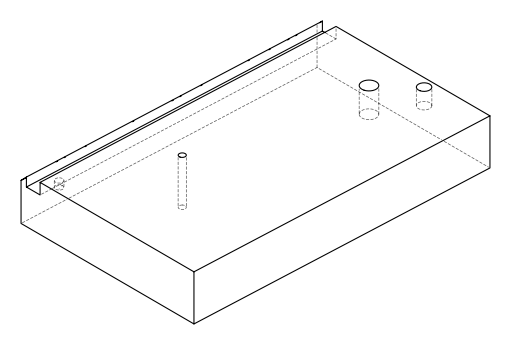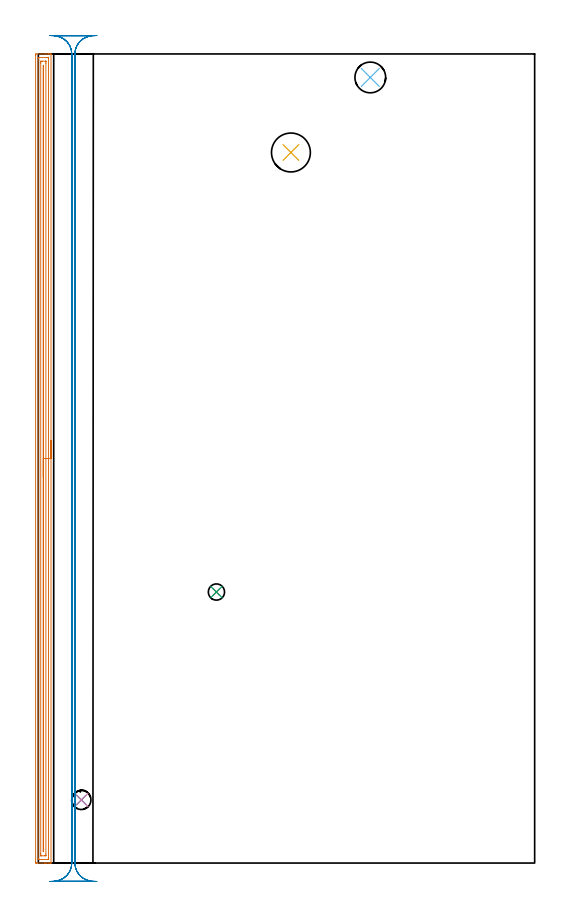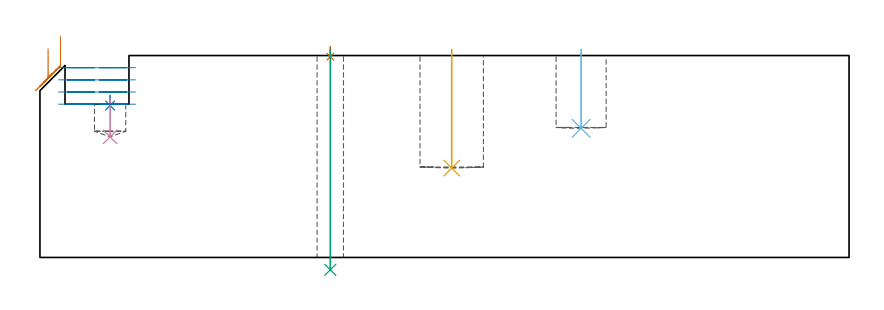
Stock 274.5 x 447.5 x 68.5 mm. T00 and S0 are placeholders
(PLAN: 8 operations, 6 tool changes, 23.1 min)
(1 SPOT_DRILL | STEP1HOLE | NXT0321_9005460120000 | 0.03 min | 1 mm3)
(2 SPOT_DRILL_1 | STEP1POCKET | NXT0321_9005460120000 | 0.03 min | 1766 mm3)
(3 DRILL_THROUGH_HOLE_INTO_CENTER | STEP1HOLE | UGT0301_485 | 0.3 min | 4316 mm3)
(4 DRILL_BLIND_HOLE_INTO_CENTER | STEP1POCKET | NXT0301_077 | 0.06 min | 927 mm3)
(5 INDEXABLE_INSERT_DRILL_BLIND_HOLE_FROM_SOLID | STEP1POCKET_1 | NXT0302_014 | 0.16 min | 13758 mm3)
(6 INDEXABLE_INSERT_DRILL_BLIND_HOLE_FROM_SOLID_1 | STEP1POCKET_2 | NXT0302_005 | 0.11 min | 5548 mm3)
(7 AREA_MILL | FG_CHAMFER_SURFACE | UGT0205_001 | 14.46 min | 31685 mm3)
(8 MILL_RECTANGULAR_SLOT | SLOT_RECTANGULAR | UGT0201_104 | Follow Part, ap 5, ae 75% | 7.96 min | 155859 mm3)
(TOOL NXT0321_9005460120000 | NC Spot Drill, 142deg, 12mm, Carbide, Uncoated | D12 PA142 FL30 Z2)
(TOOL UGT0301_485 | Carbide Drill 9.0 mm | D9 PA118 FL81 Z2)
(TOOL NXT0301_077 | Carbide Drill 10.6mm [860.1-1060-053A1-MM 2214] | D10.6 PA140 FL71 Z2)
(TOOL NXT0302_014 | Index. Insert Drill 21.5mm [880-D2150L25-03] | D21.5 PA176 FL65 Z2)
(TOOL NXT0302_005 | Index. Insert Drill 17mm [880-D1700L20-05] | D17 PA176 FL85 Z2)
(TOOL UGT0205_001 | Chamfer Mill 20 x 3 x 45 deg. | D20 FL50 Z2)
(TOOL UGT0201_104 | End Mill 20 mm | D20 FL22 Z2)
(OP 1 SPOT_DRILL)
G17 G21 G94 G90
T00 M6
G54
G17 G0 G90 X98.5 Y149.9 S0 M3
G43 Z78.5 H0
G94 G81 G98 Z68.113 F250. R71.5
G80
M5
M2
(OP 2 SPOT_DRILL_1)
G17 G21 G94 G90
T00 M6
G54
G17 G0 G90 X23.8 Y34.9 S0 M3
G43 Z78.5 H0
G94 G81 G98 Z51.544 F250. R55.
G80
M5
M2
(OP 3 DRILL_THROUGH_HOLE_INTO_CENTER)
G17 G21 G94 G90
T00 M6
G54
G17 G0 G90 X98.5 Y149.9 S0 M3
G43 Z78.5 H0
G94 G73 G98 Z-4.204 F250. Q8.078 R70.5
G80
M5
M2
(OP 4 DRILL_BLIND_HOLE_INTO_CENTER)
G17 G21 G94 G90
T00 M6
G54
G17 G0 G90 X23.8 Y34.9 S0 M3
G43 Z78.5 H1
G94 G81 G98 Z40.9 F250. R54.
G80
M5
M2
(OP 5 INDEXABLE_INSERT_DRILL_BLIND_HOLE_FROM_SOLID)
G17 G21 G94 G90
T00 M6
G54
G17 G0 G90 X139.7 Y393. S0 M3
G43 Z78.5 H1
G94 G81 G98 Z30.3 F250. R70.5
G80
M5
M2
(OP 6 INDEXABLE_INSERT_DRILL_BLIND_HOLE_FROM_SOLID_1)
G17 G21 G94 G90
T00 M6
G54
G17 G0 G90 X183.6 Y434.5 S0 M3
G43 Z78.5 H1
G94 G81 G98 Z43.8 F250. R70.5
G80
M5
M2
(OP 7 AREA_MILL)
G17 G21 G94 G90
T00 M6
G54
G17 G0 G90 X7. Y233.75 S1061 M3
G43 Z78.5 H0
Z75.1
G94 G1 Y233.712 Z74.228 F250.
Y233.598 Z73.363
Y233.409 Z72.512
Y233.147 Z71.68
Y232.813 Z70.874
Y232.41 Z70.1
Y231.941 Z69.364
Y231.41 Z68.672
Y230.821 Z68.029
Y230.178 Z67.439
Y229.486 Z66.908
Y228.75 Z66.44
Y227.976 Z66.037
Y227.17 Z65.703
Y226.338 Z65.441
Y225.486 Z65.252
Y224.622 Z65.138
Y223.75 Z65.1
Y0.184
X6.997 Y0.01 Z65.089
X6.868 Y0.002 Z64.96
X6.734 Y0. Z64.833
X6.52 Z64.62
X5.803 Z63.898
X4.573 Z62.669
X4.059 Z62.153
X3.443 Z61.539
X-1.095 Z57.002
X-1.176 Y0.001 Z56.922
X-1.494 Y0.01 Z56.604
X-1.498 Y0.3 Z56.601
X-1.5 Y0.631 Z56.6
Y0.963
Y446.869
X-1.498 Y447.2 Z56.601
X-1.494 Y447.49 Z56.604
X-1.176 Y447.5 Z56.922
X4.059 Z62.153
X5.445 Z63.541
X5.803 Z63.898
X6.52 Z64.62
X6.734 Z64.833
X6.868 Y447.498 Z64.96
X6.997 Y447.49 Z65.089
X7. Y447.316 Z65.1
Y223.75
X5.586 Z63.686
Y2.643
X5.584 Y2.419 Z63.684
X5.581 Y2.084 Z63.681
X5.579 Y2.01 Z63.679
X5.476 Y2.005 Z63.576
X5.339 Y2.001 Z63.439
X0.569 Y2. Z58.669
X0.105 Y2.001 Z58.205
X-0.043 Y2.007 Z58.057
X-0.072 Y2.009 Z58.028
X-0.079 Y2.061 Z58.021
X-0.083 Y2.194 Z58.017
X-0.085 Y2.419 Z58.015
X-0.086 Y444.857 Z58.014
X-0.084 Y445.081 Z58.016
X-0.081 Y445.416 Z58.019
X-0.079 Y445.49 Z58.022
X0.024 Y445.495 Z58.124
X0.161 Y445.499 Z58.261
X4.931 Y445.5 Z63.031
X5.396 Y445.499 Z63.496
X5.543 Y445.493 Z63.643
X5.572 Y445.491 Z63.672
X5.579 Y445.439 Z63.679
X5.583 Y445.306 Z63.683
X5.585 Y445.081 Z63.685
X5.586 Y223.75 Z63.686
X4.172 Z62.272
X4.171 Y4.987 Z62.271
X4.167 Y4.208 Z62.267
X4.165 Y4.099 Z62.265
X4.154 Y4.01 Z62.254
X4.059 Y4.008 Z62.159
X3.389 Y4.001 Z61.489
X1.643 Z59.743
X1.441 Y4.006 Z59.541
X1.375 Y4.01 Z59.475
X1.335 Y4.023 Z59.435
X1.332 Y4.092 Z59.432
X1.33 Y4.208 Z59.43
X1.329 Y4.324 Z59.429
X1.328 Y5.102 Z59.428
X1.329 Y442.513 Z59.429
X1.333 Y443.292 Z59.433
X1.335 Y443.401 Z59.435
X1.346 Y443.49 Z59.446
X1.441 Y443.492 Z59.541
X2.112 Y443.499 Z60.212
X3.857 Z61.957
X4.059 Y443.494 Z62.159
X4.125 Y443.49 Z62.225
X4.165 Y443.477 Z62.265
X4.168 Y443.407 Z62.268
X4.17 Y443.292 Z62.27
X4.171 Y443.177 Z62.271
X4.172 Y442.398 Z62.272
Y223.75
X2.757 Z60.857
Y6.876
X2.752 Y6.442 Z60.852
X2.749 Y6.345 Z60.849
X2.744 Y6.436 Z60.844
X2.743 Y6.451 Z60.843
Y440.624
X2.748 Y441.058 Z60.848
X2.751 Y441.154 Z60.851
X2.756 Y441.064 Z60.856
X2.757 Y441.049 Z60.857
Y223.75
Y222.878 Z60.895
Y222.013 Z61.009
Y221.162 Z61.198
Y220.33 Z61.46
Y219.524 Z61.794
Y218.75 Z62.197
Y218.014 Z62.666
Y217.322 Z63.197
Y216.679 Z63.786
Y216.09 Z64.429
Y215.558 Z65.122
Y215.09 Z65.857
Y214.687 Z66.631
Y214.353 Z67.437
Y214.091 Z68.269
Y213.902 Z69.121
Y213.788 Z69.986
Y213.75 Z70.857
G0 Z78.5
M5
M2
(OP 8 MILL_RECTANGULAR_SLOT)
G17 G21 G94 G90
T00 M6
G54
G17 G0 G90 X32.417 Y-10.202 S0 M3
G43 Z78.5 H0
Z64.375
G94 G1 X29.426 Y-9.97 F250.
G2 X20.2 Y0. R10. F500.
G1 Y447.5
G2 X29.426 Y457.47 R10.
G1 Y457.5
X9.274
Y457.47
G2 X18.5 Y447.5 R10.
G1 Y0.
G2 X9.274 Y-9.97 R10.
G1 X6.283 Y-10.202 F250.
G0 X32.417 Z60.25
G1 X29.426 Y-9.97
G2 X20.2 Y0. R10. F500.
G1 Y447.5
G2 X29.426 Y457.47 R10.
G1 Y457.5
X9.274
Y457.47
G2 X18.5 Y447.5 R10.
G1 Y0.
G2 X9.274 Y-9.97 R10.
G1 X6.283 Y-10.202 F250.
G0 Z78.5
Y457.702
Z56.125
G1 X9.274 Y457.47
G2 X18.5 Y447.5 R10. F500.
G1 Y0.
G2 X9.274 Y-9.97 R10.
G1 Y-10.
X29.426
Y-9.97
G2 X20.2 Y0. R10.
G1 Y447.5
G2 X29.426 Y457.47 R10.
G1 X32.417 Y457.702 F250.
G0 X6.283 Z52.
G1 X9.274 Y457.47
G2 X18.5 Y447.5 R10. F500.
G1 Y0.
G2 X9.274 Y-9.97 R10.
G1 Y-10.
X29.426
Y-9.97
G2 X20.2 Y0. R10.
G1 Y447.5
G2 X29.426 Y457.47 R10.
G1 X32.417 Y457.702 F250.
G0 Z78.5
M5
M2
